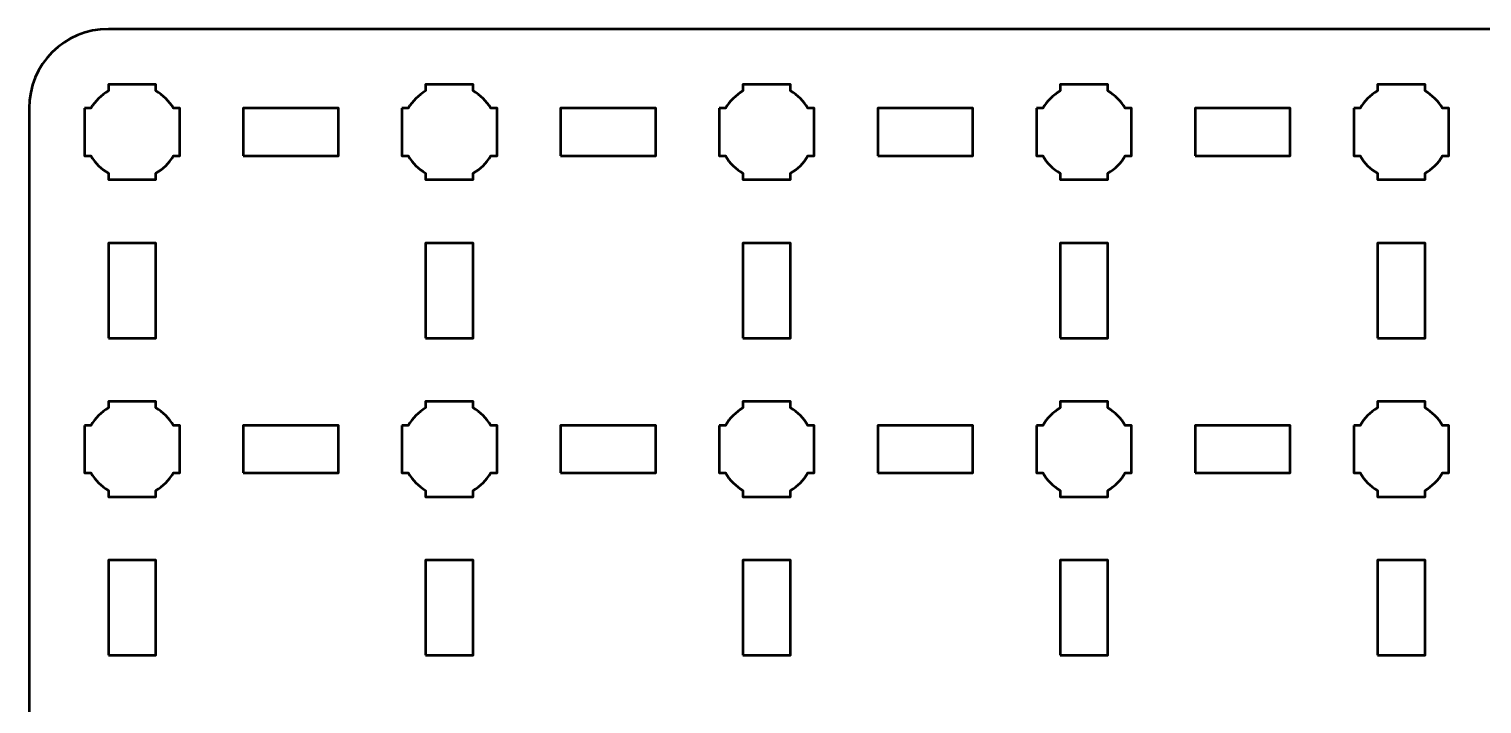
# Model space of a CAD drawing. Header units: centimetres. Extents: x -30.1 to 9.2, y -19.5 to -10.2.
# Drawn here: x -30.15 to -20.99, y -14.46 to -10.2 of the extents above; entities that cross this region are included whole.
import ezdxf

# ---------------------------------------------------------------- set-up
doc = ezdxf.new("R2010")
doc.units = ezdxf.units.CM
doc.header["$MEASUREMENT"] = 0
doc.layers.add('Layer 1', color=7, linetype='Continuous')

msp = doc.modelspace()

# ---------------------------------------------------------------- linework, layer by layer
at = {"layer": 'Layer 1', "lineweight": 53}
for points in [[(-28.8, -11), (-28.2, -11), (-28.2, -10.7), (-28.8, -10.7), (-28.8, -11)], [(-26.8, -11), (-26.2, -11), (-26.2, -10.7), (-26.8, -10.7), (-26.8, -11)], [(-24.8, -11), (-24.2, -11), (-24.2, -10.7), (-24.8, -10.7), (-24.8, -11)], [(-22.8, -11), (-22.2, -11), (-22.2, -10.7), (-22.8, -10.7), (-22.8, -11)], [(-29.65, -12.15), (-29.35, -12.15), (-29.35, -11.55), (-29.65, -11.55), (-29.65, -12.15)], [(-27.65, -12.15), (-27.35, -12.15), (-27.35, -11.55), (-27.65, -11.55), (-27.65, -12.15)], [(-25.65, -12.15), (-25.35, -12.15), (-25.35, -11.55), (-25.65, -11.55), (-25.65, -12.15)], [(-23.65, -12.15), (-23.35, -12.15), (-23.35, -11.55), (-23.65, -11.55), (-23.65, -12.15)], [(-21.65, -12.15), (-21.35, -12.15), (-21.35, -11.55), (-21.65, -11.55), (-21.65, -12.15)], [(-28.8, -13), (-28.2, -13), (-28.2, -12.7), (-28.8, -12.7), (-28.8, -13)], [(-26.8, -13), (-26.2, -13), (-26.2, -12.7), (-26.8, -12.7), (-26.8, -13)], [(-24.8, -13), (-24.2, -13), (-24.2, -12.7), (-24.8, -12.7), (-24.8, -13)], [(-22.8, -13), (-22.2, -13), (-22.2, -12.7), (-22.8, -12.7), (-22.8, -13)], [(-29.65, -14.15), (-29.35, -14.15), (-29.35, -13.55), (-29.65, -13.55), (-29.65, -14.15)], [(-27.65, -14.15), (-27.35, -14.15), (-27.35, -13.55), (-27.65, -13.55), (-27.65, -14.15)], [(-25.65, -14.15), (-25.35, -14.15), (-25.35, -13.55), (-25.65, -13.55), (-25.65, -14.15)], [(-23.65, -14.15), (-23.35, -14.15), (-23.35, -13.55), (-23.65, -13.55), (-23.65, -14.15)], [(-21.65, -14.15), (-21.35, -14.15), (-21.35, -13.55), (-21.65, -13.55), (-21.65, -14.15)]]:
    msp.add_lwpolyline(points, close=True, dxfattribs=at)
for points, knots in [([(-30.15, -19), (-30.15, -19), (-30.15, -10.7), (-30.15, -10.7), (-30.15, -10.7), (-30.15, -10.42391), (-29.92609, -10.2), (-29.65, -10.2), (-29.65, -10.2), (-29.65, -10.2), (8.65, -10.2), (8.65, -10.2), (8.65, -10.2), (8.92609, -10.2), (9.15, -10.42391), (9.15, -10.7), (9.15, -10.7), (9.15, -10.7), (9.15, -19), (9.15, -19), (9.15, -19), (9.15, -19.27609), (8.92609, -19.5), (8.65, -19.5), (8.65, -19.5), (8.65, -19.5), (-29.65, -19.5), (-29.65, -19.5), (-29.65, -19.5), (-29.92609, -19.5), (-30.15, -19.27609), (-30.15, -19)], [0, 0, 0, 0, 0.125, 0.125, 0.125, 0.125, 0.25, 0.25, 0.25, 0.25, 0.375, 0.375, 0.375, 0.375, 0.5, 0.5, 0.5, 0.5, 0.625, 0.625, 0.625, 0.625, 0.75, 0.75, 0.75, 0.75, 0.875, 0.875, 0.875, 0.875, 1, 1, 1, 1]), ([(-29.8, -10.7), (-29.8, -10.7), (-29.75985, -10.7), (-29.75985, -10.7), (-29.75985, -10.7), (-29.7335, -10.65447), (-29.69553, -10.6165), (-29.65, -10.59015), (-29.65, -10.59015), (-29.65, -10.59015), (-29.65, -10.55), (-29.65, -10.55), (-29.65, -10.55), (-29.65, -10.55), (-29.5, -10.55), (-29.5, -10.55), (-29.5, -10.55), (-29.5, -10.55), (-29.35, -10.55), (-29.35, -10.55), (-29.35, -10.55), (-29.35, -10.55), (-29.35, -10.59015), (-29.35, -10.59015), (-29.35, -10.59015), (-29.30447, -10.6165), (-29.2665, -10.65447), (-29.24015, -10.7), (-29.24015, -10.7), (-29.24015, -10.7), (-29.2, -10.7), (-29.2, -10.7), (-29.2, -10.7), (-29.2, -10.7), (-29.2, -10.85), (-29.2, -10.85), (-29.2, -10.85), (-29.2, -10.85), (-29.2, -11), (-29.2, -11), (-29.2, -11), (-29.2, -11), (-29.24015, -11), (-29.24015, -11), (-29.24015, -11), (-29.2665, -11.04553), (-29.30447, -11.0835), (-29.35, -11.10985), (-29.35, -11.10985), (-29.35, -11.10985), (-29.35, -11.15), (-29.35, -11.15), (-29.35, -11.15), (-29.35, -11.15), (-29.5, -11.15), (-29.5, -11.15), (-29.5, -11.15), (-29.5, -11.15), (-29.65, -11.15), (-29.65, -11.15), (-29.65, -11.15), (-29.65, -11.15), (-29.65, -11.10985), (-29.65, -11.10985), (-29.65, -11.10985), (-29.69553, -11.0835), (-29.7335, -11.04553), (-29.75985, -11), (-29.75985, -11), (-29.75985, -11), (-29.8, -11), (-29.8, -11), (-29.8, -11), (-29.8, -11), (-29.8, -10.85), (-29.8, -10.85), (-29.8, -10.85), (-29.8, -10.85), (-29.8, -10.7), (-29.8, -10.7)], [0, 0, 0, 0, 0.05, 0.05, 0.05, 0.05, 0.1, 0.1, 0.1, 0.1, 0.15, 0.15, 0.15, 0.15, 0.2, 0.2, 0.2, 0.2, 0.25, 0.25, 0.25, 0.25, 0.3, 0.3, 0.3, 0.3, 0.35, 0.35, 0.35, 0.35, 0.4, 0.4, 0.4, 0.4, 0.45, 0.45, 0.45, 0.45, 0.5, 0.5, 0.5, 0.5, 0.55, 0.55, 0.55, 0.55, 0.6, 0.6, 0.6, 0.6, 0.65, 0.65, 0.65, 0.65, 0.7, 0.7, 0.7, 0.7, 0.75, 0.75, 0.75, 0.75, 0.8, 0.8, 0.8, 0.8, 0.85, 0.85, 0.85, 0.85, 0.9, 0.9, 0.9, 0.9, 0.95, 0.95, 0.95, 0.95, 1, 1, 1, 1]), ([(-27.8, -10.7), (-27.8, -10.7), (-27.75985, -10.7), (-27.75985, -10.7), (-27.75985, -10.7), (-27.7335, -10.65447), (-27.69553, -10.6165), (-27.65, -10.59015), (-27.65, -10.59015), (-27.65, -10.59015), (-27.65, -10.55), (-27.65, -10.55), (-27.65, -10.55), (-27.65, -10.55), (-27.5, -10.55), (-27.5, -10.55), (-27.5, -10.55), (-27.5, -10.55), (-27.35, -10.55), (-27.35, -10.55), (-27.35, -10.55), (-27.35, -10.55), (-27.35, -10.59015), (-27.35, -10.59015), (-27.35, -10.59015), (-27.30447, -10.6165), (-27.2665, -10.65447), (-27.24015, -10.7), (-27.24015, -10.7), (-27.24015, -10.7), (-27.2, -10.7), (-27.2, -10.7), (-27.2, -10.7), (-27.2, -10.7), (-27.2, -10.85), (-27.2, -10.85), (-27.2, -10.85), (-27.2, -10.85), (-27.2, -11), (-27.2, -11), (-27.2, -11), (-27.2, -11), (-27.24015, -11), (-27.24015, -11), (-27.24015, -11), (-27.2665, -11.04553), (-27.30447, -11.0835), (-27.35, -11.10985), (-27.35, -11.10985), (-27.35, -11.10985), (-27.35, -11.15), (-27.35, -11.15), (-27.35, -11.15), (-27.35, -11.15), (-27.5, -11.15), (-27.5, -11.15), (-27.5, -11.15), (-27.5, -11.15), (-27.65, -11.15), (-27.65, -11.15), (-27.65, -11.15), (-27.65, -11.15), (-27.65, -11.10985), (-27.65, -11.10985), (-27.65, -11.10985), (-27.69553, -11.0835), (-27.7335, -11.04553), (-27.75985, -11), (-27.75985, -11), (-27.75985, -11), (-27.8, -11), (-27.8, -11), (-27.8, -11), (-27.8, -11), (-27.8, -10.85), (-27.8, -10.85), (-27.8, -10.85), (-27.8, -10.85), (-27.8, -10.7), (-27.8, -10.7)], [0, 0, 0, 0, 0.05, 0.05, 0.05, 0.05, 0.1, 0.1, 0.1, 0.1, 0.15, 0.15, 0.15, 0.15, 0.2, 0.2, 0.2, 0.2, 0.25, 0.25, 0.25, 0.25, 0.3, 0.3, 0.3, 0.3, 0.35, 0.35, 0.35, 0.35, 0.4, 0.4, 0.4, 0.4, 0.45, 0.45, 0.45, 0.45, 0.5, 0.5, 0.5, 0.5, 0.55, 0.55, 0.55, 0.55, 0.6, 0.6, 0.6, 0.6, 0.65, 0.65, 0.65, 0.65, 0.7, 0.7, 0.7, 0.7, 0.75, 0.75, 0.75, 0.75, 0.8, 0.8, 0.8, 0.8, 0.85, 0.85, 0.85, 0.85, 0.9, 0.9, 0.9, 0.9, 0.95, 0.95, 0.95, 0.95, 1, 1, 1, 1]), ([(-25.8, -10.7), (-25.8, -10.7), (-25.75985, -10.7), (-25.75985, -10.7), (-25.75985, -10.7), (-25.7335, -10.65447), (-25.69553, -10.6165), (-25.65, -10.59015), (-25.65, -10.59015), (-25.65, -10.59015), (-25.65, -10.55), (-25.65, -10.55), (-25.65, -10.55), (-25.65, -10.55), (-25.5, -10.55), (-25.5, -10.55), (-25.5, -10.55), (-25.5, -10.55), (-25.35, -10.55), (-25.35, -10.55), (-25.35, -10.55), (-25.35, -10.55), (-25.35, -10.59015), (-25.35, -10.59015), (-25.35, -10.59015), (-25.30447, -10.6165), (-25.2665, -10.65447), (-25.24015, -10.7), (-25.24015, -10.7), (-25.24015, -10.7), (-25.2, -10.7), (-25.2, -10.7), (-25.2, -10.7), (-25.2, -10.7), (-25.2, -10.85), (-25.2, -10.85), (-25.2, -10.85), (-25.2, -10.85), (-25.2, -11), (-25.2, -11), (-25.2, -11), (-25.2, -11), (-25.24015, -11), (-25.24015, -11), (-25.24015, -11), (-25.2665, -11.04553), (-25.30447, -11.0835), (-25.35, -11.10985), (-25.35, -11.10985), (-25.35, -11.10985), (-25.35, -11.15), (-25.35, -11.15), (-25.35, -11.15), (-25.35, -11.15), (-25.5, -11.15), (-25.5, -11.15), (-25.5, -11.15), (-25.5, -11.15), (-25.65, -11.15), (-25.65, -11.15), (-25.65, -11.15), (-25.65, -11.15), (-25.65, -11.10985), (-25.65, -11.10985), (-25.65, -11.10985), (-25.69553, -11.0835), (-25.7335, -11.04553), (-25.75985, -11), (-25.75985, -11), (-25.75985, -11), (-25.8, -11), (-25.8, -11), (-25.8, -11), (-25.8, -11), (-25.8, -10.85), (-25.8, -10.85), (-25.8, -10.85), (-25.8, -10.85), (-25.8, -10.7), (-25.8, -10.7)], [0, 0, 0, 0, 0.05, 0.05, 0.05, 0.05, 0.1, 0.1, 0.1, 0.1, 0.15, 0.15, 0.15, 0.15, 0.2, 0.2, 0.2, 0.2, 0.25, 0.25, 0.25, 0.25, 0.3, 0.3, 0.3, 0.3, 0.35, 0.35, 0.35, 0.35, 0.4, 0.4, 0.4, 0.4, 0.45, 0.45, 0.45, 0.45, 0.5, 0.5, 0.5, 0.5, 0.55, 0.55, 0.55, 0.55, 0.6, 0.6, 0.6, 0.6, 0.65, 0.65, 0.65, 0.65, 0.7, 0.7, 0.7, 0.7, 0.75, 0.75, 0.75, 0.75, 0.8, 0.8, 0.8, 0.8, 0.85, 0.85, 0.85, 0.85, 0.9, 0.9, 0.9, 0.9, 0.95, 0.95, 0.95, 0.95, 1, 1, 1, 1]), ([(-23.8, -10.7), (-23.8, -10.7), (-23.75985, -10.7), (-23.75985, -10.7), (-23.75985, -10.7), (-23.7335, -10.65447), (-23.69553, -10.6165), (-23.65, -10.59015), (-23.65, -10.59015), (-23.65, -10.59015), (-23.65, -10.55), (-23.65, -10.55), (-23.65, -10.55), (-23.65, -10.55), (-23.5, -10.55), (-23.5, -10.55), (-23.5, -10.55), (-23.5, -10.55), (-23.35, -10.55), (-23.35, -10.55), (-23.35, -10.55), (-23.35, -10.55), (-23.35, -10.59015), (-23.35, -10.59015), (-23.35, -10.59015), (-23.30447, -10.6165), (-23.2665, -10.65447), (-23.24015, -10.7), (-23.24015, -10.7), (-23.24015, -10.7), (-23.2, -10.7), (-23.2, -10.7), (-23.2, -10.7), (-23.2, -10.7), (-23.2, -10.85), (-23.2, -10.85), (-23.2, -10.85), (-23.2, -10.85), (-23.2, -11), (-23.2, -11), (-23.2, -11), (-23.2, -11), (-23.24015, -11), (-23.24015, -11), (-23.24015, -11), (-23.2665, -11.04553), (-23.30447, -11.0835), (-23.35, -11.10985), (-23.35, -11.10985), (-23.35, -11.10985), (-23.35, -11.15), (-23.35, -11.15), (-23.35, -11.15), (-23.35, -11.15), (-23.5, -11.15), (-23.5, -11.15), (-23.5, -11.15), (-23.5, -11.15), (-23.65, -11.15), (-23.65, -11.15), (-23.65, -11.15), (-23.65, -11.15), (-23.65, -11.10985), (-23.65, -11.10985), (-23.65, -11.10985), (-23.69553, -11.0835), (-23.7335, -11.04553), (-23.75985, -11), (-23.75985, -11), (-23.75985, -11), (-23.8, -11), (-23.8, -11), (-23.8, -11), (-23.8, -11), (-23.8, -10.85), (-23.8, -10.85), (-23.8, -10.85), (-23.8, -10.85), (-23.8, -10.7), (-23.8, -10.7)], [0, 0, 0, 0, 0.05, 0.05, 0.05, 0.05, 0.1, 0.1, 0.1, 0.1, 0.15, 0.15, 0.15, 0.15, 0.2, 0.2, 0.2, 0.2, 0.25, 0.25, 0.25, 0.25, 0.3, 0.3, 0.3, 0.3, 0.35, 0.35, 0.35, 0.35, 0.4, 0.4, 0.4, 0.4, 0.45, 0.45, 0.45, 0.45, 0.5, 0.5, 0.5, 0.5, 0.55, 0.55, 0.55, 0.55, 0.6, 0.6, 0.6, 0.6, 0.65, 0.65, 0.65, 0.65, 0.7, 0.7, 0.7, 0.7, 0.75, 0.75, 0.75, 0.75, 0.8, 0.8, 0.8, 0.8, 0.85, 0.85, 0.85, 0.85, 0.9, 0.9, 0.9, 0.9, 0.95, 0.95, 0.95, 0.95, 1, 1, 1, 1]), ([(-21.8, -10.7), (-21.8, -10.7), (-21.75985, -10.7), (-21.75985, -10.7), (-21.75985, -10.7), (-21.7335, -10.65447), (-21.69553, -10.6165), (-21.65, -10.59015), (-21.65, -10.59015), (-21.65, -10.59015), (-21.65, -10.55), (-21.65, -10.55), (-21.65, -10.55), (-21.65, -10.55), (-21.5, -10.55), (-21.5, -10.55), (-21.5, -10.55), (-21.5, -10.55), (-21.35, -10.55), (-21.35, -10.55), (-21.35, -10.55), (-21.35, -10.55), (-21.35, -10.59015), (-21.35, -10.59015), (-21.35, -10.59015), (-21.30447, -10.6165), (-21.2665, -10.65447), (-21.24015, -10.7), (-21.24015, -10.7), (-21.24015, -10.7), (-21.2, -10.7), (-21.2, -10.7), (-21.2, -10.7), (-21.2, -10.7), (-21.2, -10.85), (-21.2, -10.85), (-21.2, -10.85), (-21.2, -10.85), (-21.2, -11), (-21.2, -11), (-21.2, -11), (-21.2, -11), (-21.24015, -11), (-21.24015, -11), (-21.24015, -11), (-21.2665, -11.04553), (-21.30447, -11.0835), (-21.35, -11.10985), (-21.35, -11.10985), (-21.35, -11.10985), (-21.35, -11.15), (-21.35, -11.15), (-21.35, -11.15), (-21.35, -11.15), (-21.5, -11.15), (-21.5, -11.15), (-21.5, -11.15), (-21.5, -11.15), (-21.65, -11.15), (-21.65, -11.15), (-21.65, -11.15), (-21.65, -11.15), (-21.65, -11.10985), (-21.65, -11.10985), (-21.65, -11.10985), (-21.69553, -11.0835), (-21.7335, -11.04553), (-21.75985, -11), (-21.75985, -11), (-21.75985, -11), (-21.8, -11), (-21.8, -11), (-21.8, -11), (-21.8, -11), (-21.8, -10.85), (-21.8, -10.85), (-21.8, -10.85), (-21.8, -10.85), (-21.8, -10.7), (-21.8, -10.7)], [0, 0, 0, 0, 0.05, 0.05, 0.05, 0.05, 0.1, 0.1, 0.1, 0.1, 0.15, 0.15, 0.15, 0.15, 0.2, 0.2, 0.2, 0.2, 0.25, 0.25, 0.25, 0.25, 0.3, 0.3, 0.3, 0.3, 0.35, 0.35, 0.35, 0.35, 0.4, 0.4, 0.4, 0.4, 0.45, 0.45, 0.45, 0.45, 0.5, 0.5, 0.5, 0.5, 0.55, 0.55, 0.55, 0.55, 0.6, 0.6, 0.6, 0.6, 0.65, 0.65, 0.65, 0.65, 0.7, 0.7, 0.7, 0.7, 0.75, 0.75, 0.75, 0.75, 0.8, 0.8, 0.8, 0.8, 0.85, 0.85, 0.85, 0.85, 0.9, 0.9, 0.9, 0.9, 0.95, 0.95, 0.95, 0.95, 1, 1, 1, 1]), ([(-29.8, -12.7), (-29.8, -12.7), (-29.75985, -12.7), (-29.75985, -12.7), (-29.75985, -12.7), (-29.7335, -12.65447), (-29.69553, -12.6165), (-29.65, -12.59015), (-29.65, -12.59015), (-29.65, -12.59015), (-29.65, -12.55), (-29.65, -12.55), (-29.65, -12.55), (-29.65, -12.55), (-29.5, -12.55), (-29.5, -12.55), (-29.5, -12.55), (-29.5, -12.55), (-29.35, -12.55), (-29.35, -12.55), (-29.35, -12.55), (-29.35, -12.55), (-29.35, -12.59015), (-29.35, -12.59015), (-29.35, -12.59015), (-29.30447, -12.6165), (-29.2665, -12.65447), (-29.24015, -12.7), (-29.24015, -12.7), (-29.24015, -12.7), (-29.2, -12.7), (-29.2, -12.7), (-29.2, -12.7), (-29.2, -12.7), (-29.2, -12.85), (-29.2, -12.85), (-29.2, -12.85), (-29.2, -12.85), (-29.2, -13), (-29.2, -13), (-29.2, -13), (-29.2, -13), (-29.24015, -13), (-29.24015, -13), (-29.24015, -13), (-29.2665, -13.04553), (-29.30447, -13.0835), (-29.35, -13.10985), (-29.35, -13.10985), (-29.35, -13.10985), (-29.35, -13.15), (-29.35, -13.15), (-29.35, -13.15), (-29.35, -13.15), (-29.5, -13.15), (-29.5, -13.15), (-29.5, -13.15), (-29.5, -13.15), (-29.65, -13.15), (-29.65, -13.15), (-29.65, -13.15), (-29.65, -13.15), (-29.65, -13.10985), (-29.65, -13.10985), (-29.65, -13.10985), (-29.69553, -13.0835), (-29.7335, -13.04553), (-29.75985, -13), (-29.75985, -13), (-29.75985, -13), (-29.8, -13), (-29.8, -13), (-29.8, -13), (-29.8, -13), (-29.8, -12.85), (-29.8, -12.85), (-29.8, -12.85), (-29.8, -12.85), (-29.8, -12.7), (-29.8, -12.7)], [0, 0, 0, 0, 0.05, 0.05, 0.05, 0.05, 0.1, 0.1, 0.1, 0.1, 0.15, 0.15, 0.15, 0.15, 0.2, 0.2, 0.2, 0.2, 0.25, 0.25, 0.25, 0.25, 0.3, 0.3, 0.3, 0.3, 0.35, 0.35, 0.35, 0.35, 0.4, 0.4, 0.4, 0.4, 0.45, 0.45, 0.45, 0.45, 0.5, 0.5, 0.5, 0.5, 0.55, 0.55, 0.55, 0.55, 0.6, 0.6, 0.6, 0.6, 0.65, 0.65, 0.65, 0.65, 0.7, 0.7, 0.7, 0.7, 0.75, 0.75, 0.75, 0.75, 0.8, 0.8, 0.8, 0.8, 0.85, 0.85, 0.85, 0.85, 0.9, 0.9, 0.9, 0.9, 0.95, 0.95, 0.95, 0.95, 1, 1, 1, 1]), ([(-27.8, -12.7), (-27.8, -12.7), (-27.75985, -12.7), (-27.75985, -12.7), (-27.75985, -12.7), (-27.7335, -12.65447), (-27.69553, -12.6165), (-27.65, -12.59015), (-27.65, -12.59015), (-27.65, -12.59015), (-27.65, -12.55), (-27.65, -12.55), (-27.65, -12.55), (-27.65, -12.55), (-27.5, -12.55), (-27.5, -12.55), (-27.5, -12.55), (-27.5, -12.55), (-27.35, -12.55), (-27.35, -12.55), (-27.35, -12.55), (-27.35, -12.55), (-27.35, -12.59015), (-27.35, -12.59015), (-27.35, -12.59015), (-27.30447, -12.6165), (-27.2665, -12.65447), (-27.24015, -12.7), (-27.24015, -12.7), (-27.24015, -12.7), (-27.2, -12.7), (-27.2, -12.7), (-27.2, -12.7), (-27.2, -12.7), (-27.2, -12.85), (-27.2, -12.85), (-27.2, -12.85), (-27.2, -12.85), (-27.2, -13), (-27.2, -13), (-27.2, -13), (-27.2, -13), (-27.24015, -13), (-27.24015, -13), (-27.24015, -13), (-27.2665, -13.04553), (-27.30447, -13.0835), (-27.35, -13.10985), (-27.35, -13.10985), (-27.35, -13.10985), (-27.35, -13.15), (-27.35, -13.15), (-27.35, -13.15), (-27.35, -13.15), (-27.5, -13.15), (-27.5, -13.15), (-27.5, -13.15), (-27.5, -13.15), (-27.65, -13.15), (-27.65, -13.15), (-27.65, -13.15), (-27.65, -13.15), (-27.65, -13.10985), (-27.65, -13.10985), (-27.65, -13.10985), (-27.69553, -13.0835), (-27.7335, -13.04553), (-27.75985, -13), (-27.75985, -13), (-27.75985, -13), (-27.8, -13), (-27.8, -13), (-27.8, -13), (-27.8, -13), (-27.8, -12.85), (-27.8, -12.85), (-27.8, -12.85), (-27.8, -12.85), (-27.8, -12.7), (-27.8, -12.7)], [0, 0, 0, 0, 0.05, 0.05, 0.05, 0.05, 0.1, 0.1, 0.1, 0.1, 0.15, 0.15, 0.15, 0.15, 0.2, 0.2, 0.2, 0.2, 0.25, 0.25, 0.25, 0.25, 0.3, 0.3, 0.3, 0.3, 0.35, 0.35, 0.35, 0.35, 0.4, 0.4, 0.4, 0.4, 0.45, 0.45, 0.45, 0.45, 0.5, 0.5, 0.5, 0.5, 0.55, 0.55, 0.55, 0.55, 0.6, 0.6, 0.6, 0.6, 0.65, 0.65, 0.65, 0.65, 0.7, 0.7, 0.7, 0.7, 0.75, 0.75, 0.75, 0.75, 0.8, 0.8, 0.8, 0.8, 0.85, 0.85, 0.85, 0.85, 0.9, 0.9, 0.9, 0.9, 0.95, 0.95, 0.95, 0.95, 1, 1, 1, 1]), ([(-25.8, -12.7), (-25.8, -12.7), (-25.75985, -12.7), (-25.75985, -12.7), (-25.75985, -12.7), (-25.7335, -12.65447), (-25.69553, -12.6165), (-25.65, -12.59015), (-25.65, -12.59015), (-25.65, -12.59015), (-25.65, -12.55), (-25.65, -12.55), (-25.65, -12.55), (-25.65, -12.55), (-25.5, -12.55), (-25.5, -12.55), (-25.5, -12.55), (-25.5, -12.55), (-25.35, -12.55), (-25.35, -12.55), (-25.35, -12.55), (-25.35, -12.55), (-25.35, -12.59015), (-25.35, -12.59015), (-25.35, -12.59015), (-25.30447, -12.6165), (-25.2665, -12.65447), (-25.24015, -12.7), (-25.24015, -12.7), (-25.24015, -12.7), (-25.2, -12.7), (-25.2, -12.7), (-25.2, -12.7), (-25.2, -12.7), (-25.2, -12.85), (-25.2, -12.85), (-25.2, -12.85), (-25.2, -12.85), (-25.2, -13), (-25.2, -13), (-25.2, -13), (-25.2, -13), (-25.24015, -13), (-25.24015, -13), (-25.24015, -13), (-25.2665, -13.04553), (-25.30447, -13.0835), (-25.35, -13.10985), (-25.35, -13.10985), (-25.35, -13.10985), (-25.35, -13.15), (-25.35, -13.15), (-25.35, -13.15), (-25.35, -13.15), (-25.5, -13.15), (-25.5, -13.15), (-25.5, -13.15), (-25.5, -13.15), (-25.65, -13.15), (-25.65, -13.15), (-25.65, -13.15), (-25.65, -13.15), (-25.65, -13.10985), (-25.65, -13.10985), (-25.65, -13.10985), (-25.69553, -13.0835), (-25.7335, -13.04553), (-25.75985, -13), (-25.75985, -13), (-25.75985, -13), (-25.8, -13), (-25.8, -13), (-25.8, -13), (-25.8, -13), (-25.8, -12.85), (-25.8, -12.85), (-25.8, -12.85), (-25.8, -12.85), (-25.8, -12.7), (-25.8, -12.7)], [0, 0, 0, 0, 0.05, 0.05, 0.05, 0.05, 0.1, 0.1, 0.1, 0.1, 0.15, 0.15, 0.15, 0.15, 0.2, 0.2, 0.2, 0.2, 0.25, 0.25, 0.25, 0.25, 0.3, 0.3, 0.3, 0.3, 0.35, 0.35, 0.35, 0.35, 0.4, 0.4, 0.4, 0.4, 0.45, 0.45, 0.45, 0.45, 0.5, 0.5, 0.5, 0.5, 0.55, 0.55, 0.55, 0.55, 0.6, 0.6, 0.6, 0.6, 0.65, 0.65, 0.65, 0.65, 0.7, 0.7, 0.7, 0.7, 0.75, 0.75, 0.75, 0.75, 0.8, 0.8, 0.8, 0.8, 0.85, 0.85, 0.85, 0.85, 0.9, 0.9, 0.9, 0.9, 0.95, 0.95, 0.95, 0.95, 1, 1, 1, 1]), ([(-23.8, -12.7), (-23.8, -12.7), (-23.75985, -12.7), (-23.75985, -12.7), (-23.75985, -12.7), (-23.7335, -12.65447), (-23.69553, -12.6165), (-23.65, -12.59015), (-23.65, -12.59015), (-23.65, -12.59015), (-23.65, -12.55), (-23.65, -12.55), (-23.65, -12.55), (-23.65, -12.55), (-23.5, -12.55), (-23.5, -12.55), (-23.5, -12.55), (-23.5, -12.55), (-23.35, -12.55), (-23.35, -12.55), (-23.35, -12.55), (-23.35, -12.55), (-23.35, -12.59015), (-23.35, -12.59015), (-23.35, -12.59015), (-23.30447, -12.6165), (-23.2665, -12.65447), (-23.24015, -12.7), (-23.24015, -12.7), (-23.24015, -12.7), (-23.2, -12.7), (-23.2, -12.7), (-23.2, -12.7), (-23.2, -12.7), (-23.2, -12.85), (-23.2, -12.85), (-23.2, -12.85), (-23.2, -12.85), (-23.2, -13), (-23.2, -13), (-23.2, -13), (-23.2, -13), (-23.24015, -13), (-23.24015, -13), (-23.24015, -13), (-23.2665, -13.04553), (-23.30447, -13.0835), (-23.35, -13.10985), (-23.35, -13.10985), (-23.35, -13.10985), (-23.35, -13.15), (-23.35, -13.15), (-23.35, -13.15), (-23.35, -13.15), (-23.5, -13.15), (-23.5, -13.15), (-23.5, -13.15), (-23.5, -13.15), (-23.65, -13.15), (-23.65, -13.15), (-23.65, -13.15), (-23.65, -13.15), (-23.65, -13.10985), (-23.65, -13.10985), (-23.65, -13.10985), (-23.69553, -13.0835), (-23.7335, -13.04553), (-23.75985, -13), (-23.75985, -13), (-23.75985, -13), (-23.8, -13), (-23.8, -13), (-23.8, -13), (-23.8, -13), (-23.8, -12.85), (-23.8, -12.85), (-23.8, -12.85), (-23.8, -12.85), (-23.8, -12.7), (-23.8, -12.7)], [0, 0, 0, 0, 0.05, 0.05, 0.05, 0.05, 0.1, 0.1, 0.1, 0.1, 0.15, 0.15, 0.15, 0.15, 0.2, 0.2, 0.2, 0.2, 0.25, 0.25, 0.25, 0.25, 0.3, 0.3, 0.3, 0.3, 0.35, 0.35, 0.35, 0.35, 0.4, 0.4, 0.4, 0.4, 0.45, 0.45, 0.45, 0.45, 0.5, 0.5, 0.5, 0.5, 0.55, 0.55, 0.55, 0.55, 0.6, 0.6, 0.6, 0.6, 0.65, 0.65, 0.65, 0.65, 0.7, 0.7, 0.7, 0.7, 0.75, 0.75, 0.75, 0.75, 0.8, 0.8, 0.8, 0.8, 0.85, 0.85, 0.85, 0.85, 0.9, 0.9, 0.9, 0.9, 0.95, 0.95, 0.95, 0.95, 1, 1, 1, 1]), ([(-21.8, -12.7), (-21.8, -12.7), (-21.75985, -12.7), (-21.75985, -12.7), (-21.75985, -12.7), (-21.7335, -12.65447), (-21.69553, -12.6165), (-21.65, -12.59015), (-21.65, -12.59015), (-21.65, -12.59015), (-21.65, -12.55), (-21.65, -12.55), (-21.65, -12.55), (-21.65, -12.55), (-21.5, -12.55), (-21.5, -12.55), (-21.5, -12.55), (-21.5, -12.55), (-21.35, -12.55), (-21.35, -12.55), (-21.35, -12.55), (-21.35, -12.55), (-21.35, -12.59015), (-21.35, -12.59015), (-21.35, -12.59015), (-21.30447, -12.6165), (-21.2665, -12.65447), (-21.24015, -12.7), (-21.24015, -12.7), (-21.24015, -12.7), (-21.2, -12.7), (-21.2, -12.7), (-21.2, -12.7), (-21.2, -12.7), (-21.2, -12.85), (-21.2, -12.85), (-21.2, -12.85), (-21.2, -12.85), (-21.2, -13), (-21.2, -13), (-21.2, -13), (-21.2, -13), (-21.24015, -13), (-21.24015, -13), (-21.24015, -13), (-21.2665, -13.04553), (-21.30447, -13.0835), (-21.35, -13.10985), (-21.35, -13.10985), (-21.35, -13.10985), (-21.35, -13.15), (-21.35, -13.15), (-21.35, -13.15), (-21.35, -13.15), (-21.5, -13.15), (-21.5, -13.15), (-21.5, -13.15), (-21.5, -13.15), (-21.65, -13.15), (-21.65, -13.15), (-21.65, -13.15), (-21.65, -13.15), (-21.65, -13.10985), (-21.65, -13.10985), (-21.65, -13.10985), (-21.69553, -13.0835), (-21.7335, -13.04553), (-21.75985, -13), (-21.75985, -13), (-21.75985, -13), (-21.8, -13), (-21.8, -13), (-21.8, -13), (-21.8, -13), (-21.8, -12.85), (-21.8, -12.85), (-21.8, -12.85), (-21.8, -12.85), (-21.8, -12.7), (-21.8, -12.7)], [0, 0, 0, 0, 0.05, 0.05, 0.05, 0.05, 0.1, 0.1, 0.1, 0.1, 0.15, 0.15, 0.15, 0.15, 0.2, 0.2, 0.2, 0.2, 0.25, 0.25, 0.25, 0.25, 0.3, 0.3, 0.3, 0.3, 0.35, 0.35, 0.35, 0.35, 0.4, 0.4, 0.4, 0.4, 0.45, 0.45, 0.45, 0.45, 0.5, 0.5, 0.5, 0.5, 0.55, 0.55, 0.55, 0.55, 0.6, 0.6, 0.6, 0.6, 0.65, 0.65, 0.65, 0.65, 0.7, 0.7, 0.7, 0.7, 0.75, 0.75, 0.75, 0.75, 0.8, 0.8, 0.8, 0.8, 0.85, 0.85, 0.85, 0.85, 0.9, 0.9, 0.9, 0.9, 0.95, 0.95, 0.95, 0.95, 1, 1, 1, 1])]:
    msp.add_open_spline(points, degree=3, knots=knots, dxfattribs=at)

doc.saveas('drawing.dxf')
